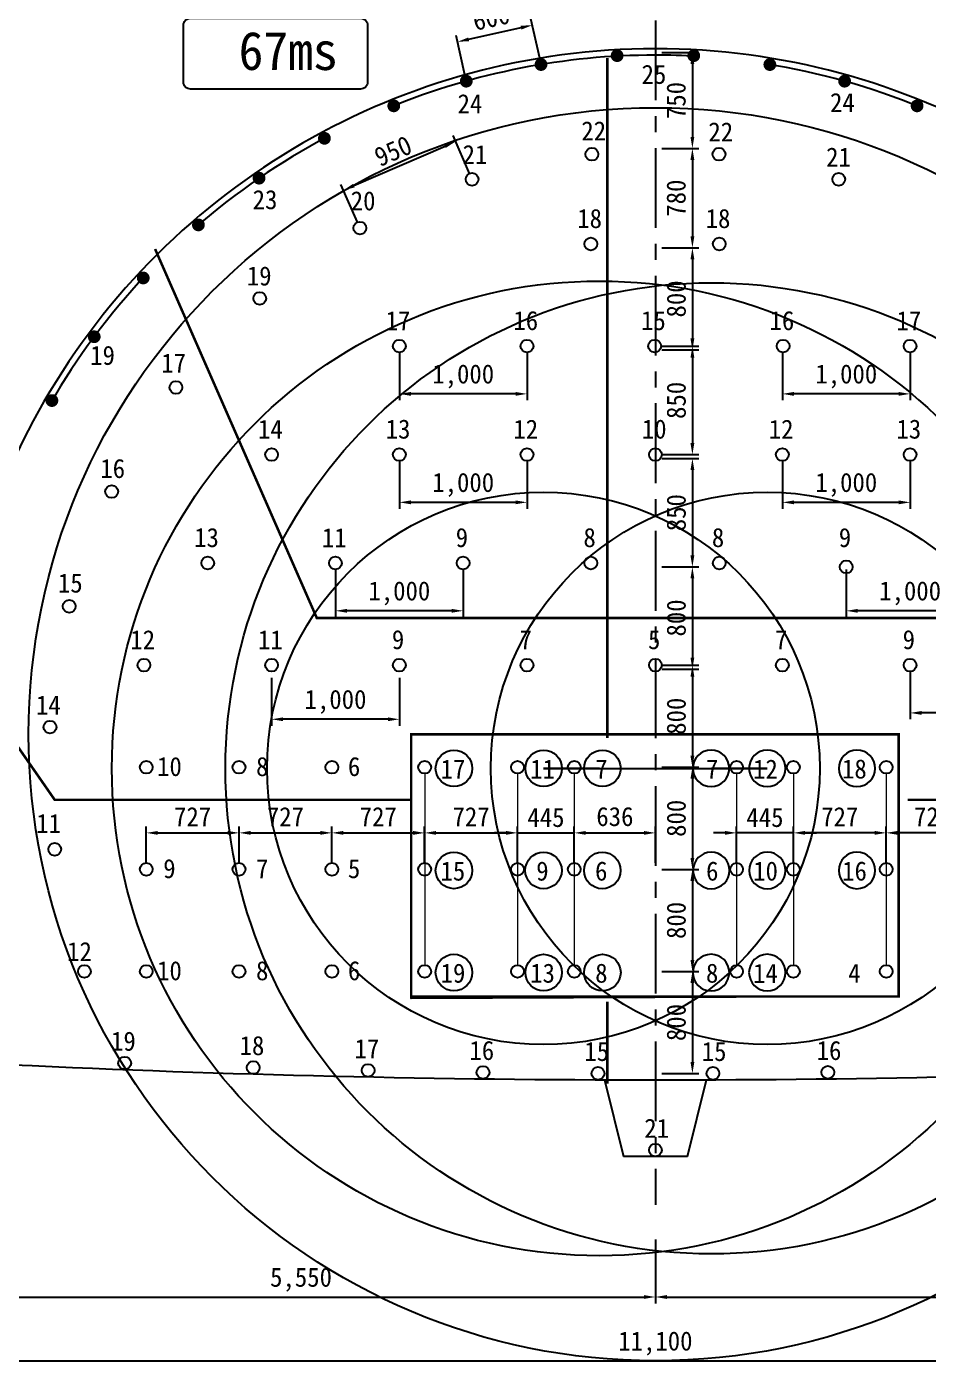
# Model space of a CAD drawing. Header units: millimetres. Extents: x -114429 to 52969, y -22900 to 28700.
# Drawn here: x -30873 to -23815, y -13003 to -2500 of the extents above; entities that cross this region are included whole.
import ezdxf
from ezdxf.enums import TextEntityAlignment as Align

# ---------------------------------------------------------------- set-up
doc = ezdxf.new("R2010")
doc.units = ezdxf.units.MM
doc.header["$LTSCALE"] = 500
doc.header["$PDMODE"] = 1
doc.linetypes.add('A-CENTR01', pattern=[2, 1.25, -0.25, 0.25, -0.25])
doc.linetypes.add('A-DASHD01', pattern=[0.75, 0.5, -0.25])
for name, color, linetype in [('CS-BLST', 4, 'Continuous'), ('CS-BLST-HIDL', 2, 'A-DASHD01'), ('CS-BLST-LIN1', 2, 'Continuous'), ('CS-BLST-LIN3', 2, 'Continuous'), ('CS-BLST-TEX1', 6, 'Continuous'), ('CS-BLST-TEX2', 3, 'Continuous'), ('CS-CNTL', 1, 'A-CENTR01'), ('CS-DIMS', 1, 'Continuous'), ('CS-EXCV', 3, 'E-DIGLN01'), ('CS-LEAL', 1, 'Continuous'), ('CS-MISC', 2, 'Continuous'), ('CS-TABL', 3, 'Continuous')]:
    doc.layers.add(name, color=color, linetype=linetype)
doc.styles.add('굴림체', font='')
doc.styles.get('굴림체').set_extended_font_data('GulimChe')
doc.linetypes.add('E-DIGLN01', pattern='A,0.9,-0.2,[19,kscals.shx,S=0.1,R=180,X=0,Y=0],0.9', length=2)
doc.dimstyles.new('DIM01-50', dxfattribs={"dimscale": 50, "dimtxt": 3, "dimasz": 1.8, "dimexe": 1, "dimexo": 1, "dimgap": 1, "dimtad": 1, "dimdec": 0, "dimzin": 9, "dimdsep": 46, "dimlunit": 6, "dimtxsty": '굴림체', "dimcen": 2.5, "dimclrt": 3, "dimadec": 4, "dimazin": 0, "dimtfac": 1, "dimtdec": 0, "dimtmove": 2, "dimatfit": 3, "dimfxl": 1, "dimtolj": 1, "dimtzin": 0, "dimarcsym": 0})

# ---------------------------------------------------------------- blocks, each defined once
blk = doc.blocks.new('*D543')
at = {"layer": 'CS-DIMS', "color": 0, "lineweight": -2, "transparency": 16777216}
for p, q in [((-25901, -7502), (-25611, -7502)), ((-25661, -7592), (-25661, -8212)), ((-25901, -8302), (-25611, -8302))]:
    blk.add_line(p, q, dxfattribs=at)
at = {"layer": 'CS-DIMS', "color": 0, "transparency": 16777216}
for points in [[(-25676, -7592), (-25646, -7592), (-25661, -7502)], [(-25676, -8212), (-25646, -8212), (-25661, -8302)]]:
    blk.add_solid(points, dxfattribs=at)
at = {"layer": 'Defpoints', "color": 0, "transparency": 16777216}
for p in [(-25951, -7502), (-25951, -8302), (-25661, -8302)]:
    blk.add_point(p, dxfattribs=at)
at = {"layer": 'CS-DIMS', "color": 3, "transparency": 16777216, "insert": (-25787, -7902), "char_height": 150, "attachment_point": 5, "rotation": 90, "style": '굴림체'}
blk.add_mtext('\\A1;800', dxfattribs=at)
blk = doc.blocks.new('*D544')
at = {"layer": 'CS-DIMS', "color": 0, "lineweight": -2, "transparency": 16777216}
for p, q in [((-25901, -9102), (-25611, -9102)), ((-25661, -9192), (-25661, -9812)), ((-25901, -9902), (-25611, -9902))]:
    blk.add_line(p, q, dxfattribs=at)
at = {"layer": 'CS-DIMS', "color": 0, "transparency": 16777216}
for points in [[(-25676, -9192), (-25646, -9192), (-25661, -9102)], [(-25676, -9812), (-25646, -9812), (-25661, -9902)]]:
    blk.add_solid(points, dxfattribs=at)
at = {"layer": 'Defpoints', "color": 0, "transparency": 16777216}
for p in [(-25951, -9102), (-25951, -9902), (-25661, -9902)]:
    blk.add_point(p, dxfattribs=at)
at = {"layer": 'CS-DIMS', "color": 3, "transparency": 16777216, "insert": (-25787, -9502), "char_height": 150, "attachment_point": 5, "rotation": 90, "style": '굴림체'}
blk.add_mtext('\\A1;800', dxfattribs=at)
blk = doc.blocks.new('*D545')
at = {"layer": 'CS-DIMS', "color": 0, "lineweight": -2, "transparency": 16777216}
for p, q in [((-25901, -8302), (-25611, -8302)), ((-25661, -8392), (-25661, -9012)), ((-25901, -9102), (-25611, -9102))]:
    blk.add_line(p, q, dxfattribs=at)
at = {"layer": 'CS-DIMS', "color": 0, "transparency": 16777216}
for points in [[(-25676, -8392), (-25646, -8392), (-25661, -8302)], [(-25676, -9012), (-25646, -9012), (-25661, -9102)]]:
    blk.add_solid(points, dxfattribs=at)
at = {"layer": 'Defpoints', "color": 0, "transparency": 16777216}
for p in [(-25951, -8302), (-25951, -9102), (-25661, -9102)]:
    blk.add_point(p, dxfattribs=at)
at = {"layer": 'CS-DIMS', "color": 3, "transparency": 16777216, "insert": (-25787, -8702), "char_height": 150, "attachment_point": 5, "rotation": 90, "style": '굴림체'}
blk.add_mtext('\\A1;800', dxfattribs=at)
blk = doc.blocks.new('*D546')
at = {"layer": 'CS-DIMS', "color": 0, "lineweight": -2, "transparency": 16777216}
for p, q in [((-29211, -9052), (-29211, -8766)), ((-29121, -8816), (-28575, -8816)), ((-28485, -9052), (-28485, -8766))]:
    blk.add_line(p, q, dxfattribs=at)
at = {"layer": 'CS-DIMS', "color": 0, "transparency": 16777216}
for points in [[(-29121, -8801), (-29121, -8831), (-29211, -8816)], [(-28575, -8801), (-28575, -8831), (-28485, -8816)]]:
    blk.add_solid(points, dxfattribs=at)
at = {"layer": 'Defpoints', "color": 0, "transparency": 16777216}
for p in [(-28485, -8816), (-29211, -9102), (-28485, -9102)]:
    blk.add_point(p, dxfattribs=at)
at = {"layer": 'CS-DIMS', "color": 3, "transparency": 16777216, "insert": (-28848, -8689), "char_height": 150, "attachment_point": 5, "style": '굴림체'}
blk.add_mtext('\\A1;727', dxfattribs=at)
blk = doc.blocks.new('*D547')
at = {"layer": 'CS-DIMS', "color": 0, "lineweight": -2, "transparency": 16777216}
for p, q in [((-27413, -2597), (-27003, -2506)), ((-26857, -2746), (-26926, -2438)), ((-27443, -2877), (-27512, -2568))]:
    blk.add_line(p, q, dxfattribs=at)
at = {"layer": 'CS-DIMS', "color": 0, "transparency": 16777216}
for points in [[(-27006, -2491), (-27000, -2521), (-26915, -2487)], [(-27416, -2583), (-27410, -2612), (-27501, -2617)]]:
    blk.add_solid(points, dxfattribs=at)
at = {"layer": 'Defpoints', "color": 0, "transparency": 16777216}
for p in [(-26915, -2487), (-26847, -2795), (-27432, -2926)]:
    blk.add_point(p, dxfattribs=at)
at = {"layer": 'CS-DIMS', "color": 3, "transparency": 16777216, "insert": (-27236, -2428), "char_height": 150, "attachment_point": 5, "rotation": 12.5481, "style": '굴림체'}
blk.add_mtext('\\A1;600', dxfattribs=at)
blk = doc.blocks.new('*D548')
at = {"layer": 'CS-DIMS', "color": 0, "lineweight": -2, "transparency": 16777216}
for p, q in [((-27406, -3649), (-27535, -3352)), ((-28312, -3744), (-27598, -3434)), ((-28285, -4031), (-28414, -3734))]:
    blk.add_line(p, q, dxfattribs=at)
at = {"layer": 'CS-DIMS', "color": 0, "transparency": 16777216}
for points in [[(-27604, -3420), (-27592, -3448), (-27515, -3398)], [(-28318, -3730), (-28306, -3758), (-28394, -3780)]]:
    blk.add_solid(points, dxfattribs=at)
at = {"layer": 'Defpoints', "color": 0, "transparency": 16777216}
for p in [(-27515, -3398), (-27386, -3695), (-28265, -4077)]:
    blk.add_point(p, dxfattribs=at)
at = {"layer": 'CS-DIMS', "color": 3, "transparency": 16777216, "insert": (-28005, -3473), "char_height": 150, "attachment_point": 5, "rotation": 23.4854, "style": '굴림체'}
blk.add_mtext('\\A1;950', dxfattribs=at)
blk = doc.blocks.new('text-cir')
at = {"layer": 'CS-LEAL', "color": 1}
blk.add_circle((0, 0), 110, dxfattribs=at)
blk = doc.blocks.new('*D549')
at = {"layer": 'CS-DIMS', "color": 0, "lineweight": -2, "transparency": 16777216}
for p, q in [((-25901, -9902), (-25611, -9902)), ((-25661, -9992), (-25661, -10612)), ((-25901, -10702), (-25611, -10702))]:
    blk.add_line(p, q, dxfattribs=at)
at = {"layer": 'CS-DIMS', "color": 0, "transparency": 16777216}
for points in [[(-25676, -9992), (-25646, -9992), (-25661, -9902)], [(-25676, -10612), (-25646, -10612), (-25661, -10702)]]:
    blk.add_solid(points, dxfattribs=at)
at = {"layer": 'Defpoints', "color": 0, "transparency": 16777216}
for p in [(-25951, -9902), (-25951, -10702), (-25661, -10702)]:
    blk.add_point(p, dxfattribs=at)
at = {"layer": 'CS-DIMS', "color": 3, "transparency": 16777216, "insert": (-25787, -10302), "char_height": 150, "attachment_point": 5, "rotation": 90, "style": '굴림체'}
blk.add_mtext('\\A1;800', dxfattribs=at)
blk = doc.blocks.new('*D550')
at = {"layer": 'CS-DIMS', "color": 0, "lineweight": -2, "transparency": 16777216}
for p, q in [((-24456, -6752), (-24456, -7126)), ((-23456, -6752), (-23456, -7126)), ((-23546, -7076), (-24366, -7076))]:
    blk.add_line(p, q, dxfattribs=at)
at = {"layer": 'CS-DIMS', "color": 0, "transparency": 16777216}
for points in [[(-24366, -7061), (-24366, -7091), (-24456, -7076)], [(-23546, -7061), (-23546, -7091), (-23456, -7076)]]:
    blk.add_solid(points, dxfattribs=at)
at = {"layer": 'Defpoints', "color": 0, "transparency": 16777216}
for p in [(-24456, -6702), (-23456, -6702), (-24456, -7076)]:
    blk.add_point(p, dxfattribs=at)
at = {"layer": 'CS-DIMS', "color": 3, "transparency": 16777216, "insert": (-23956, -6939), "char_height": 150, "attachment_point": 5, "style": '굴림체'}
blk.add_mtext('\\A1;1,000', dxfattribs=at)
blk = doc.blocks.new('*D551')
at = {"layer": 'CS-DIMS', "color": 0, "lineweight": -2, "transparency": 16777216}
for p, q in [((-25901, -6732), (-25611, -6732)), ((-25661, -6822), (-25661, -7442)), ((-25901, -7532), (-25611, -7532))]:
    blk.add_line(p, q, dxfattribs=at)
at = {"layer": 'CS-DIMS', "color": 0, "transparency": 16777216}
for points in [[(-25676, -6822), (-25646, -6822), (-25661, -6732)], [(-25676, -7442), (-25646, -7442), (-25661, -7532)]]:
    blk.add_solid(points, dxfattribs=at)
at = {"layer": 'Defpoints', "color": 0, "transparency": 16777216}
for p in [(-25951, -6732), (-25951, -7532), (-25661, -7532)]:
    blk.add_point(p, dxfattribs=at)
at = {"layer": 'CS-DIMS', "color": 3, "transparency": 16777216, "insert": (-25787, -7132), "char_height": 150, "attachment_point": 5, "rotation": 90, "style": '굴림체'}
blk.add_mtext('\\A1;800', dxfattribs=at)
blk = doc.blocks.new('*D552')
at = {"layer": 'CS-DIMS', "color": 0, "lineweight": -2, "transparency": 16777216}
for p, q in [((-25901, -5882), (-25611, -5882)), ((-25661, -5972), (-25661, -6642)), ((-25901, -6732), (-25611, -6732))]:
    blk.add_line(p, q, dxfattribs=at)
at = {"layer": 'CS-DIMS', "color": 0, "transparency": 16777216}
for points in [[(-25676, -5972), (-25646, -5972), (-25661, -5882)], [(-25676, -6642), (-25646, -6642), (-25661, -6732)]]:
    blk.add_solid(points, dxfattribs=at)
at = {"layer": 'Defpoints', "color": 0, "transparency": 16777216}
for p in [(-25951, -5882), (-25951, -6732), (-25661, -6732)]:
    blk.add_point(p, dxfattribs=at)
at = {"layer": 'CS-DIMS', "color": 3, "transparency": 16777216, "insert": (-25787, -6307), "char_height": 150, "attachment_point": 5, "rotation": 90, "style": '굴림체'}
blk.add_mtext('\\A1;850', dxfattribs=at)
blk = doc.blocks.new('*D553')
at = {"layer": 'CS-DIMS', "color": 0, "lineweight": -2, "transparency": 16777216}
for p, q in [((-25901, -4232), (-25611, -4232)), ((-25661, -4322), (-25661, -4942)), ((-25901, -5032), (-25611, -5032))]:
    blk.add_line(p, q, dxfattribs=at)
at = {"layer": 'CS-DIMS', "color": 0, "transparency": 16777216}
for points in [[(-25676, -4322), (-25646, -4322), (-25661, -4232)], [(-25676, -4942), (-25646, -4942), (-25661, -5032)]]:
    blk.add_solid(points, dxfattribs=at)
at = {"layer": 'Defpoints', "color": 0, "transparency": 16777216}
for p in [(-25951, -4232), (-25951, -5032), (-25661, -5032)]:
    blk.add_point(p, dxfattribs=at)
at = {"layer": 'CS-DIMS', "color": 3, "transparency": 16777216, "insert": (-25787, -4632), "char_height": 150, "attachment_point": 5, "rotation": 90, "style": '굴림체'}
blk.add_mtext('\\A1;800', dxfattribs=at)
blk = doc.blocks.new('*D554')
at = {"layer": 'CS-DIMS', "color": 0, "lineweight": -2, "transparency": 16777216}
for p, q in [((-25901, -5002), (-25611, -5002)), ((-25661, -5092), (-25661, -5762)), ((-25901, -5852), (-25611, -5852))]:
    blk.add_line(p, q, dxfattribs=at)
at = {"layer": 'CS-DIMS', "color": 0, "transparency": 16777216}
for points in [[(-25676, -5092), (-25646, -5092), (-25661, -5002)], [(-25676, -5762), (-25646, -5762), (-25661, -5852)]]:
    blk.add_solid(points, dxfattribs=at)
at = {"layer": 'Defpoints', "color": 0, "transparency": 16777216}
for p in [(-25951, -5002), (-25951, -5852), (-25661, -5852)]:
    blk.add_point(p, dxfattribs=at)
at = {"layer": 'CS-DIMS', "color": 3, "transparency": 16777216, "insert": (-25787, -5427), "char_height": 150, "attachment_point": 5, "rotation": 90, "style": '굴림체'}
blk.add_mtext('\\A1;850', dxfattribs=at)
blk = doc.blocks.new('*D555')
at = {"layer": 'CS-DIMS', "color": 0, "lineweight": -2, "transparency": 16777216}
for p, q in [((-25901, -3452), (-25611, -3452)), ((-25661, -3542), (-25661, -4142)), ((-25901, -4232), (-25611, -4232))]:
    blk.add_line(p, q, dxfattribs=at)
at = {"layer": 'CS-DIMS', "color": 0, "transparency": 16777216}
for points in [[(-25676, -3542), (-25646, -3542), (-25661, -3452)], [(-25676, -4142), (-25646, -4142), (-25661, -4232)]]:
    blk.add_solid(points, dxfattribs=at)
at = {"layer": 'Defpoints', "color": 0, "transparency": 16777216}
for p in [(-25951, -3452), (-25951, -4232), (-25661, -4232)]:
    blk.add_point(p, dxfattribs=at)
at = {"layer": 'CS-DIMS', "color": 3, "transparency": 16777216, "insert": (-25788, -3842), "char_height": 150, "attachment_point": 5, "rotation": 90, "style": '굴림체'}
blk.add_mtext('\\A1;780', dxfattribs=at)
blk = doc.blocks.new('*D556')
at = {"layer": 'CS-DIMS', "color": 0, "lineweight": -2, "transparency": 16777216}
for p, q in [((-25901, -2702), (-25611, -2702)), ((-25661, -2792), (-25661, -3362)), ((-25901, -3452), (-25611, -3452))]:
    blk.add_line(p, q, dxfattribs=at)
at = {"layer": 'CS-DIMS', "color": 0, "transparency": 16777216}
for points in [[(-25676, -2792), (-25646, -2792), (-25661, -2702)], [(-25676, -3362), (-25646, -3362), (-25661, -3452)]]:
    blk.add_solid(points, dxfattribs=at)
at = {"layer": 'Defpoints', "color": 0, "transparency": 16777216}
for p in [(-25951, -2702), (-25951, -3452), (-25661, -3452)]:
    blk.add_point(p, dxfattribs=at)
at = {"layer": 'CS-DIMS', "color": 3, "transparency": 16777216, "insert": (-25788, -3077), "char_height": 150, "attachment_point": 5, "rotation": 90, "style": '굴림체'}
blk.add_mtext('\\A1;750', dxfattribs=at)
blk = doc.blocks.new('*D558')
at = {"layer": 'CS-DIMS', "color": 0, "lineweight": -2, "transparency": 16777216}
for p, q in [((-28485, -9052), (-28485, -8766)), ((-28395, -8816), (-27848, -8816)), ((-27758, -9052), (-27758, -8766))]:
    blk.add_line(p, q, dxfattribs=at)
at = {"layer": 'CS-DIMS', "color": 0, "transparency": 16777216}
for points in [[(-28395, -8801), (-28395, -8831), (-28485, -8816)], [(-27848, -8801), (-27848, -8831), (-27758, -8816)]]:
    blk.add_solid(points, dxfattribs=at)
at = {"layer": 'Defpoints', "color": 0, "transparency": 16777216}
for p in [(-27758, -8816), (-28485, -9102), (-27758, -9102)]:
    blk.add_point(p, dxfattribs=at)
at = {"layer": 'CS-DIMS', "color": 3, "transparency": 16777216, "insert": (-28121, -8689), "char_height": 150, "attachment_point": 5, "style": '굴림체'}
blk.add_mtext('\\A1;727', dxfattribs=at)
blk = doc.blocks.new('*D559')
at = {"layer": 'CS-DIMS', "color": 0, "lineweight": -2, "transparency": 16777216}
for p, q in [((-27758, -9052), (-27758, -8766)), ((-27668, -8816), (-27121, -8816)), ((-27031, -9052), (-27031, -8766))]:
    blk.add_line(p, q, dxfattribs=at)
at = {"layer": 'CS-DIMS', "color": 0, "transparency": 16777216}
for points in [[(-27668, -8801), (-27668, -8831), (-27758, -8816)], [(-27121, -8801), (-27121, -8831), (-27031, -8816)]]:
    blk.add_solid(points, dxfattribs=at)
at = {"layer": 'Defpoints', "color": 0, "transparency": 16777216}
for p in [(-27031, -8816), (-27758, -9102), (-27031, -9102)]:
    blk.add_point(p, dxfattribs=at)
at = {"layer": 'CS-DIMS', "color": 3, "transparency": 16777216, "insert": (-27394, -8689), "char_height": 150, "attachment_point": 5, "style": '굴림체'}
blk.add_mtext('\\A1;727', dxfattribs=at)
blk = doc.blocks.new('*D560')
at = {"layer": 'CS-DIMS', "color": 0, "lineweight": -2, "transparency": 16777216}
for p, q in [((-27121, -8816), (-27211, -8816)), ((-27031, -9052), (-27031, -8766)), ((-27031, -8816), (-26586, -8816)), ((-26586, -9052), (-26586, -8766)), ((-26496, -8816), (-26406, -8816))]:
    blk.add_line(p, q, dxfattribs=at)
at = {"layer": 'CS-DIMS', "color": 0, "transparency": 16777216}
for points in [[(-27121, -8801), (-27121, -8831), (-27031, -8816)], [(-26496, -8801), (-26496, -8831), (-26586, -8816)]]:
    blk.add_solid(points, dxfattribs=at)
at = {"layer": 'Defpoints', "color": 0, "transparency": 16777216}
for p in [(-26586, -8816), (-27031, -9102), (-26586, -9102)]:
    blk.add_point(p, dxfattribs=at)
at = {"layer": 'CS-DIMS', "color": 3, "transparency": 16777216, "insert": (-26808, -8696), "char_height": 150, "attachment_point": 5, "style": '굴림체'}
blk.add_mtext('\\A1;445', dxfattribs=at)
blk = doc.blocks.new('*D561')
at = {"layer": 'CS-DIMS', "color": 0, "lineweight": -2, "transparency": 16777216}
for p, q in [((-26586, -9052), (-26586, -8766)), ((-26496, -8816), (-26041, -8816)), ((-25951, -9052), (-25951, -8766))]:
    blk.add_line(p, q, dxfattribs=at)
at = {"layer": 'CS-DIMS', "color": 0, "transparency": 16777216}
for points in [[(-26496, -8801), (-26496, -8831), (-26586, -8816)], [(-26041, -8801), (-26041, -8831), (-25951, -8816)]]:
    blk.add_solid(points, dxfattribs=at)
at = {"layer": 'Defpoints', "color": 0, "transparency": 16777216}
for p in [(-25951, -8816), (-26586, -9102), (-25951, -9102)]:
    blk.add_point(p, dxfattribs=at)
at = {"layer": 'CS-DIMS', "color": 3, "transparency": 16777216, "insert": (-26268, -8689), "char_height": 150, "attachment_point": 5, "style": '굴림체'}
blk.add_mtext('\\A1;636', dxfattribs=at)
blk = doc.blocks.new('*D562')
at = {"layer": 'CS-DIMS', "color": 0, "lineweight": -2, "transparency": 16777216}
for p, q in [((-29938, -9052), (-29938, -8766)), ((-29848, -8816), (-29301, -8816)), ((-29211, -9052), (-29211, -8766))]:
    blk.add_line(p, q, dxfattribs=at)
at = {"layer": 'CS-DIMS', "color": 0, "transparency": 16777216}
for points in [[(-29848, -8801), (-29848, -8831), (-29938, -8816)], [(-29301, -8801), (-29301, -8831), (-29211, -8816)]]:
    blk.add_solid(points, dxfattribs=at)
at = {"layer": 'Defpoints', "color": 0, "transparency": 16777216}
for p in [(-29211, -8816), (-29938, -9102), (-29211, -9102)]:
    blk.add_point(p, dxfattribs=at)
at = {"layer": 'CS-DIMS', "color": 3, "transparency": 16777216, "insert": (-29575, -8689), "char_height": 150, "attachment_point": 5, "style": '굴림체'}
blk.add_mtext('\\A1;727', dxfattribs=at)
blk = doc.blocks.new('*D563')
at = {"layer": 'CS-DIMS', "color": 0, "lineweight": -2, "transparency": 16777216}
for p, q in [((-28956, -7602), (-28956, -7976)), ((-27956, -7602), (-27956, -7976)), ((-28046, -7926), (-28866, -7926))]:
    blk.add_line(p, q, dxfattribs=at)
at = {"layer": 'CS-DIMS', "color": 0, "transparency": 16777216}
for points in [[(-28866, -7911), (-28866, -7941), (-28956, -7926)], [(-28046, -7911), (-28046, -7941), (-27956, -7926)]]:
    blk.add_solid(points, dxfattribs=at)
at = {"layer": 'Defpoints', "color": 0, "transparency": 16777216}
for p in [(-28956, -7552), (-27956, -7552), (-28956, -7926)]:
    blk.add_point(p, dxfattribs=at)
at = {"layer": 'CS-DIMS', "color": 3, "transparency": 16777216, "insert": (-28456, -7789), "char_height": 150, "attachment_point": 5, "style": '굴림체'}
blk.add_mtext('\\A1;1,000', dxfattribs=at)
blk = doc.blocks.new('*D564')
at = {"layer": 'CS-DIMS', "color": 0, "lineweight": -2, "transparency": 16777216}
for p, q in [((-28456, -6752), (-28456, -7126)), ((-27456, -6752), (-27456, -7126)), ((-27546, -7076), (-28366, -7076))]:
    blk.add_line(p, q, dxfattribs=at)
at = {"layer": 'CS-DIMS', "color": 0, "transparency": 16777216}
for points in [[(-28366, -7061), (-28366, -7091), (-28456, -7076)], [(-27546, -7061), (-27546, -7091), (-27456, -7076)]]:
    blk.add_solid(points, dxfattribs=at)
at = {"layer": 'Defpoints', "color": 0, "transparency": 16777216}
for p in [(-28456, -6702), (-27456, -6702), (-28456, -7076)]:
    blk.add_point(p, dxfattribs=at)
at = {"layer": 'CS-DIMS', "color": 3, "transparency": 16777216, "insert": (-27956, -6939), "char_height": 150, "attachment_point": 5, "style": '굴림체'}
blk.add_mtext('\\A1;1,000', dxfattribs=at)
blk = doc.blocks.new('*D565')
at = {"layer": 'CS-DIMS', "color": 0, "lineweight": -2, "transparency": 16777216}
for p, q in [((-27956, -5902), (-27956, -6276)), ((-26956, -5902), (-26956, -6276)), ((-27046, -6226), (-27866, -6226))]:
    blk.add_line(p, q, dxfattribs=at)
at = {"layer": 'CS-DIMS', "color": 0, "transparency": 16777216}
for points in [[(-27866, -6211), (-27866, -6241), (-27956, -6226)], [(-27046, -6211), (-27046, -6241), (-26956, -6226)]]:
    blk.add_solid(points, dxfattribs=at)
at = {"layer": 'Defpoints', "color": 0, "transparency": 16777216}
for p in [(-27956, -5852), (-26956, -5852), (-27956, -6226)]:
    blk.add_point(p, dxfattribs=at)
at = {"layer": 'CS-DIMS', "color": 3, "transparency": 16777216, "insert": (-27456, -6089), "char_height": 150, "attachment_point": 5, "style": '굴림체'}
blk.add_mtext('\\A1;1,000', dxfattribs=at)
blk = doc.blocks.new('*D566')
at = {"layer": 'CS-DIMS', "color": 0, "lineweight": -2, "transparency": 16777216}
for p, q in [((-27956, -5051), (-27956, -5426)), ((-26956, -5051), (-26956, -5426)), ((-27046, -5376), (-27866, -5376))]:
    blk.add_line(p, q, dxfattribs=at)
at = {"layer": 'CS-DIMS', "color": 0, "transparency": 16777216}
for points in [[(-27866, -5361), (-27866, -5391), (-27956, -5376)], [(-27046, -5361), (-27046, -5391), (-26956, -5376)]]:
    blk.add_solid(points, dxfattribs=at)
at = {"layer": 'Defpoints', "color": 0, "transparency": 16777216}
for p in [(-27956, -5001), (-26956, -5001), (-27956, -5376)]:
    blk.add_point(p, dxfattribs=at)
at = {"layer": 'CS-DIMS', "color": 3, "transparency": 16777216, "insert": (-27456, -5239), "char_height": 150, "attachment_point": 5, "style": '굴림체'}
blk.add_mtext('\\A1;1,000', dxfattribs=at)
blk = doc.blocks.new('*D567')
at = {"layer": 'CS-DIMS', "color": 0, "lineweight": -2, "transparency": 16777216}
for p, q in [((-24956, -5051), (-24956, -5426)), ((-23956, -5051), (-23956, -5426)), ((-24046, -5376), (-24866, -5376))]:
    blk.add_line(p, q, dxfattribs=at)
at = {"layer": 'CS-DIMS', "color": 0, "transparency": 16777216}
for points in [[(-24866, -5361), (-24866, -5391), (-24956, -5376)], [(-24046, -5361), (-24046, -5391), (-23956, -5376)]]:
    blk.add_solid(points, dxfattribs=at)
at = {"layer": 'Defpoints', "color": 0, "transparency": 16777216}
for p in [(-24956, -5001), (-23956, -5001), (-24956, -5376)]:
    blk.add_point(p, dxfattribs=at)
at = {"layer": 'CS-DIMS', "color": 3, "transparency": 16777216, "insert": (-24456, -5239), "char_height": 150, "attachment_point": 5, "style": '굴림체'}
blk.add_mtext('\\A1;1,000', dxfattribs=at)
blk = doc.blocks.new('*D568')
at = {"layer": 'CS-DIMS', "color": 0, "lineweight": -2, "transparency": 16777216}
for p, q in [((-24956, -5902), (-24956, -6276)), ((-23956, -5902), (-23956, -6276)), ((-24046, -6226), (-24866, -6226))]:
    blk.add_line(p, q, dxfattribs=at)
at = {"layer": 'CS-DIMS', "color": 0, "transparency": 16777216}
for points in [[(-24866, -6211), (-24866, -6241), (-24956, -6226)], [(-24046, -6211), (-24046, -6241), (-23956, -6226)]]:
    blk.add_solid(points, dxfattribs=at)
at = {"layer": 'Defpoints', "color": 0, "transparency": 16777216}
for p in [(-24956, -5852), (-23956, -5852), (-24956, -6226)]:
    blk.add_point(p, dxfattribs=at)
at = {"layer": 'CS-DIMS', "color": 3, "transparency": 16777216, "insert": (-24456, -6089), "char_height": 150, "attachment_point": 5, "style": '굴림체'}
blk.add_mtext('\\A1;1,000', dxfattribs=at)
blk = doc.blocks.new('*D569')
at = {"layer": 'CS-DIMS', "color": 0, "lineweight": -2, "transparency": 16777216}
for p, q in [((-23956, -7552), (-23956, -7926)), ((-22956, -7552), (-22956, -7926)), ((-23046, -7876), (-23866, -7876))]:
    blk.add_line(p, q, dxfattribs=at)
at = {"layer": 'CS-DIMS', "color": 0, "transparency": 16777216}
for points in [[(-23866, -7861), (-23866, -7891), (-23956, -7876)], [(-23046, -7861), (-23046, -7891), (-22956, -7876)]]:
    blk.add_solid(points, dxfattribs=at)
at = {"layer": 'Defpoints', "color": 0, "transparency": 16777216}
for p in [(-23956, -7502), (-22956, -7502), (-23956, -7876)]:
    blk.add_point(p, dxfattribs=at)
at = {"layer": 'CS-DIMS', "color": 3, "transparency": 16777216, "insert": (-23456, -7739), "char_height": 150, "attachment_point": 5, "style": '굴림체'}
blk.add_mtext('\\A1;1,000', dxfattribs=at)
blk = doc.blocks.new('*D571')
at = {"layer": 'CS-DIMS', "color": 0, "lineweight": -2, "transparency": 16777216}
for p, q in [((-24143, -9052), (-24143, -8766)), ((-23506, -8816), (-24053, -8816)), ((-23416, -9052), (-23416, -8766))]:
    blk.add_line(p, q, dxfattribs=at)
at = {"layer": 'CS-DIMS', "color": 0, "transparency": 16777216}
for points in [[(-24053, -8801), (-24053, -8831), (-24143, -8816)], [(-23506, -8801), (-23506, -8831), (-23416, -8816)]]:
    blk.add_solid(points, dxfattribs=at)
at = {"layer": 'Defpoints', "color": 0, "transparency": 16777216}
for p in [(-24143, -8816), (-24143, -9102), (-23416, -9102)]:
    blk.add_point(p, dxfattribs=at)
at = {"layer": 'CS-DIMS', "color": 3, "transparency": 16777216, "insert": (-23780, -8689), "char_height": 150, "attachment_point": 5, "style": '굴림체'}
blk.add_mtext('\\A1;727', dxfattribs=at)
blk = doc.blocks.new('*D572')
at = {"layer": 'CS-DIMS', "color": 0, "lineweight": -2, "transparency": 16777216}
for p, q in [((-24870, -9052), (-24870, -8766)), ((-24233, -8816), (-24780, -8816)), ((-24143, -9052), (-24143, -8766))]:
    blk.add_line(p, q, dxfattribs=at)
at = {"layer": 'CS-DIMS', "color": 0, "transparency": 16777216}
for points in [[(-24780, -8801), (-24780, -8831), (-24870, -8816)], [(-24233, -8801), (-24233, -8831), (-24143, -8816)]]:
    blk.add_solid(points, dxfattribs=at)
at = {"layer": 'Defpoints', "color": 0, "transparency": 16777216}
for p in [(-24870, -8816), (-24870, -9102), (-24143, -9102)]:
    blk.add_point(p, dxfattribs=at)
at = {"layer": 'CS-DIMS', "color": 3, "transparency": 16777216, "insert": (-24507, -8689), "char_height": 150, "attachment_point": 5, "style": '굴림체'}
blk.add_mtext('\\A1;727', dxfattribs=at)
blk = doc.blocks.new('*D573')
at = {"layer": 'CS-DIMS', "color": 0, "lineweight": -2, "transparency": 16777216}
for p, q in [((-25405, -8816), (-25495, -8816)), ((-25315, -9052), (-25315, -8766)), ((-24870, -8816), (-25315, -8816)), ((-24870, -9052), (-24870, -8766)), ((-24780, -8816), (-24690, -8816))]:
    blk.add_line(p, q, dxfattribs=at)
at = {"layer": 'CS-DIMS', "color": 0, "transparency": 16777216}
for points in [[(-25405, -8801), (-25405, -8831), (-25315, -8816)], [(-24780, -8801), (-24780, -8831), (-24870, -8816)]]:
    blk.add_solid(points, dxfattribs=at)
at = {"layer": 'Defpoints', "color": 0, "transparency": 16777216}
for p in [(-25315, -8816), (-25315, -9102), (-24870, -9102)]:
    blk.add_point(p, dxfattribs=at)
at = {"layer": 'CS-DIMS', "color": 3, "transparency": 16777216, "insert": (-25093, -8696), "char_height": 150, "attachment_point": 5, "style": '굴림체'}
blk.add_mtext('\\A1;445', dxfattribs=at)
blk = doc.blocks.new('*D575')
at = {"layer": 'CS-DIMS', "color": 0, "lineweight": -2, "transparency": 16777216}
for p, q in [((-31501, -12003), (-31501, -12503)), ((-25951, -12003), (-25951, -12503)), ((-31411, -12453), (-26041, -12453))]:
    blk.add_line(p, q, dxfattribs=at)
at = {"layer": 'CS-DIMS', "color": 0, "transparency": 16777216}
for points in [[(-31411, -12438), (-31411, -12468), (-31501, -12453)], [(-26041, -12438), (-26041, -12468), (-25951, -12453)]]:
    blk.add_solid(points, dxfattribs=at)
at = {"layer": 'Defpoints', "color": 0, "transparency": 16777216}
for p in [(-31501, -11953), (-25951, -11953), (-25951, -12453)]:
    blk.add_point(p, dxfattribs=at)
at = {"layer": 'CS-DIMS', "color": 3, "transparency": 16777216, "insert": (-28726, -12317), "char_height": 150, "attachment_point": 5, "style": '굴림체'}
blk.add_mtext('\\A1;5,550', dxfattribs=at)
blk = doc.blocks.new('*D576')
at = {"layer": 'CS-DIMS', "color": 0, "lineweight": -2, "transparency": 16777216}
for p, q in [((-25951, -12003), (-25951, -12503)), ((-20400, -12003), (-20400, -12503)), ((-25861, -12453), (-20490, -12453))]:
    blk.add_line(p, q, dxfattribs=at)
at = {"layer": 'CS-DIMS', "color": 0, "transparency": 16777216}
for points in [[(-25861, -12438), (-25861, -12468), (-25951, -12453)], [(-20490, -12438), (-20490, -12468), (-20400, -12453)]]:
    blk.add_solid(points, dxfattribs=at)
at = {"layer": 'Defpoints', "color": 0, "transparency": 16777216}
for p in [(-25951, -11953), (-20400, -11953), (-20400, -12453)]:
    blk.add_point(p, dxfattribs=at)
at = {"layer": 'CS-DIMS', "color": 3, "transparency": 16777216, "insert": (-23175, -12317), "char_height": 150, "attachment_point": 5, "style": '굴림체'}
blk.add_mtext('\\A1;5,550', dxfattribs=at)
blk = doc.blocks.new('*D577')
at = {"layer": 'CS-DIMS', "color": 0, "lineweight": -2, "transparency": 16777216}
for p, q in [((-31501, -12503), (-31501, -13003)), ((-20400, -12503), (-20400, -13003)), ((-31411, -12953), (-20490, -12953))]:
    blk.add_line(p, q, dxfattribs=at)
at = {"layer": 'CS-DIMS', "color": 0, "transparency": 16777216}
for points in [[(-31411, -12938), (-31411, -12968), (-31501, -12953)], [(-20490, -12938), (-20490, -12968), (-20400, -12953)]]:
    blk.add_solid(points, dxfattribs=at)
at = {"layer": 'Defpoints', "color": 0, "transparency": 16777216}
for p in [(-31501, -12453), (-20400, -12453), (-20400, -12953)]:
    blk.add_point(p, dxfattribs=at)
at = {"layer": 'CS-DIMS', "color": 3, "transparency": 16777216, "insert": (-25951, -12817), "char_height": 150, "attachment_point": 5, "style": '굴림체'}
blk.add_mtext('\\A1;11,100', dxfattribs=at)

msp = doc.modelspace()

# ---------------------------------------------------------------- linework, layer by layer
for p, q in [((-26826.1, -8310.6), (-25950.5, -8310.6)), ((-26388.3, -8310.6), (-26826.1, -8310.6)), ((-25950.5, -8310.6), (-25074.9, -8310.6)), ((-25074.9, -8310.6), (-25512.7, -8310.6))]:
    msp.add_line(p, q)
for centre, radius in [((-25949.5, -8043.4), 4909.6), ((-26388.3, -8310.6), 3818.8), ((-25512.7, -8310.6), 3804.9), ((-26828.1, -8310.6), 2164.1), ((-25074.9, -8310.6), 2164.1)]:
    msp.add_circle(centre, radius)
at = {"layer": 'CS-BLST', "lineweight": 0, "const_width": 50}
for points in [[(-26235.5, -2705.6, 1), (-26265.5, -2745.6, 1)], [(-25635.5, -2705.6, 1), (-25665.5, -2745.6, 1)], [(-26831.6, -2775.3, 1), (-26861.6, -2815.3, 1)], [(-25033.7, -2781.2, 1), (-25075.1, -2809.4, 1)], [(-27419.2, -2904.1, 1), (-27444.7, -2947.1, 1)], [(-24446.9, -2913.8, 1), (-24491.1, -2937.3, 1)], [(-27989.3, -3096.3, 1), (-28009.9, -3141.8, 1)], [(-23878.2, -3109.8, 1), (-23924.6, -3128.3, 1)], [(-28534.9, -3349.6, 1), (-28550.5, -3397.2, 1)], [(-29049.6, -3661.1, 1), (-29059.9, -3710, 1)], [(-29527.2, -4026.9, 1), (-29532, -4076.7, 1)], [(-29962, -4442.7, 1), (-29961.3, -4492.7, 1)], [(-30348.7, -4903.6, 1), (-30342.6, -4953.2, 1)], [(-30682.7, -5403.9, 1), (-30671.2, -5452.6, 1)]]:
    msp.add_lwpolyline(points, format="xyb", close=True, dxfattribs=at)
at = {"layer": 'CS-BLST'}
for centre in [(-26448.4, -3497.8), (-25452.6, -3497.8), (-27386.3, -3694.7), (-24514.7, -3694.7), (-28265.3, -4076.6), (-26456.5, -4201.5), (-25450.5, -4201.5), (-29049.2, -4627.9), (-27956.5, -5001.5), (-26956.5, -5001.5), (-25956.5, -5001.5), (-24950.5, -5001.5), (-23956.5, -5001.5), (-29705.9, -5325.8), (-28956.5, -5851.5), (-27956.5, -5851.5), (-26956.5, -5851.5), (-25950.5, -5851.5), (-24956.5, -5851.5), (-23956.5, -5851.5), (-30208.9, -6141.7), (-29456.5, -6701.5), (-28456.5, -6701.5), (-27456.5, -6701.5), (-26456.5, -6701.5), (-25450.5, -6701.5), (-24456.5, -6731.5), (-30541.5, -7040.5), (-29956.5, -7501.5), (-28956.5, -7501.5), (-27956.5, -7501.5), (-26956.5, -7501.5), (-25950.5, -7501.5), (-24956.5, -7501.5), (-23956.5, -7501.5), (-30692, -7987.1), (-29938.2, -8301.5), (-29211.4, -8301.5), (-28484.5, -8301.5), (-27757.7, -8301.5), (-27030.8, -8301.5), (-26586.1, -8301.5), (-25314.9, -8301.5), (-24870.2, -8301.5), (-24143.3, -8301.5), (-30654.6, -8944.8), (-29938.2, -9101.5), (-29211.4, -9101.5), (-28484.5, -9101.5), (-27757.7, -9101.5), (-27030.8, -9101.5), (-26586.1, -9101.5), (-25314.9, -9101.5), (-24870.2, -9101.5), (-24143.3, -9101.5), (-30422.1, -9901.5), (-29938.3, -9901.5), (-29211.4, -9901.5), (-28484.5, -9901.5), (-27757.7, -9901.5), (-27030.8, -9901.5), (-26586.1, -9901.5), (-25314.9, -9901.5), (-24870.2, -9901.5), (-24143.3, -9901.5), (-30107.3, -10620.2), (-29100.6, -10654.8), (-28200.5, -10677.7), (-27300.5, -10692.9), (-26400.5, -10700.6), (-25500.5, -10700.6), (-24600.5, -10692.1), (-25950.5, -11301.5)]:
    msp.add_circle(centre, 50, dxfattribs=at)
at = {"layer": 'CS-BLST-HIDL', "const_width": 20}
for points in [[(-26327.3, -2744.1), (-26327.3, -5714.2), (-26327.3, -5714.2), (-26327.3, -8073.4)], [(-26297.3, -7131.9), (-28602.5, -7131.9), (-29868.8, -4241)], [(-26297.3, -7131.9), (-23238.5, -7131.9), (-21990.5, -4282.9)], [(-27863.2, -8557.4), (-30654.7, -8557.4), (-31453.7, -7405.5)], [(-23975.3, -8557.4), (-21246.3, -8557.4), (-20447.3, -7405.5)], [(-26327.3, -10137.8), (-26327.3, -10780.8)]]:
    msp.add_lwpolyline(points, dxfattribs=at)
msp.add_lwpolyline([(-24046.4, -8043.4), (-27863.2, -8043.4), (-27863.2, -10098.3), (-24046.4, -10098.3)], close=True, dxfattribs=at)
at = {"layer": 'CS-BLST-LIN1', "lineweight": 0}
for p, q in [((-27757.7, -8351.5), (-27757.7, -9851.5)), ((-27030.8, -8351.5), (-27030.8, -9851.5)), ((-26586.1, -8351.5), (-26586.1, -9851.5)), ((-25314.9, -8351.5), (-25314.9, -9851.5)), ((-24870.2, -8351.5), (-24870.2, -9851.5)), ((-24143.3, -8351.5), (-24143.3, -9851.5))]:
    msp.add_line(p, q, dxfattribs=at)
at = {"layer": 'CS-BLST-LIN3', "flags": 128}
for points in [[(-25950.5, -2721.5, 0.0972552), (-28022.8, -3128.5, 0.0972552)], [(-25626.1, -2731.1, 0.0148081), (-25950.5, -2721.5)], [(-23878.2, -3128.5, 0.0570874), (-25079.1, -2791.3)], [(-28520.7, -3361.6, 0.0570874), (-29548.5, -4068.2, 0.0570874)], [(-29944.6, -4449.5, 0.0570874), (-30689.6, -5449.8, 0.0570874)]]:
    msp.add_lwpolyline(points, format="xyb", dxfattribs=at)
at = {"layer": 'CS-CNTL'}
msp.add_line((-25950.5, -1449.8), (-25950.5, -11730.8), dxfattribs=at)
at = {"layer": 'CS-EXCV'}
for q in [(-25550.5, -10751.5), (-26200.5, -11351.5)]:
    msp.add_line((-25700.5, -11351.5), q, dxfattribs=at)
at = {"layer": 'CS-EXCV', "flags": 128}
msp.add_lwpolyline([(-20912.2, -10632.9, 0.2424339), (-21161.4, -5436.5, 0.2679492), (-25950.5, -2671.5, 0.2679492), (-30739.6, -5436.5, 0.2424339), (-30988.8, -10632.9)], format="xyb", dxfattribs=at)
msp.add_lwpolyline([(-26350.5, -10751.5), (-26200.5, -11351.5)], dxfattribs=at)
at = {"layer": 'CS-EXCV'}
msp.add_arc((-25950.5, 96292.9), 107044.4, 267.302261, 272.697739, dxfattribs=at)
at = {"layer": 'CS-MISC'}
for p, q in [((-25072.9, -8043.4), (-26826.1, -8043.4)), ((-25072.9, -8043.4), (-26826.1, -8043.4)), ((-26826.1, -8043.4), (-25072.9, -8043.4))]:
    msp.add_line(p, q, dxfattribs=at)
msp.add_lwpolyline([(-27863.2, -8043.4), (-24046.4, -8043.4), (-24046.4, -10098.3), (-27863.2, -10114.2)], close=True, dxfattribs=at)
at = {"layer": 'CS-TABL'}
msp.add_lwpolyline([(-29646.5, -2932.8), (-29646.5, -2487.4, -0.4142136), (-29591.7, -2432.5), (-28260, -2432.5, -0.4142136), (-28205.1, -2487.4), (-28205.1, -2932.8, -0.4142136), (-28260, -2987.7), (-29591.7, -2987.7, -0.4142136)], format="xyb", close=True, dxfattribs=at)

# ---------------------------------------------------------------- block references
at = {"layer": 'CS-BLST-TEX2'}
for p, xscale, yscale, zscale in [((-27528.6, -8310.4), 1.300000000046566, 1.300000000046566, 1.300000000046566), ((-26826.1, -8310.6), 1.300000000046566, 1.300000000046566, 1.300000000046566), ((-26365.5, -8310.6), 1.300000000046566, 1.300000000046566, 1.300000000046566), ((-25514.6, -8310.6), -1.300000000046566, 1.299999999988358, 1.3), ((-25074.9, -8310.6), -1.300000000046566, 1.299999999988358, 1.3), ((-24372.4, -8310.4), -1.300000000046566, 1.299999999988358, 1.3), ((-27528.6, -9110.4), 1.300000000046566, 1.300000000046566, 1.300000000046566), ((-26827.1, -9110.6), 1.300000000046566, 1.300000000046566, 1.300000000046566), ((-26366.5, -9110.6), 1.300000000046566, 1.300000000046566, 1.300000000046566), ((-25513.6, -9110.6), -1.300000000046566, 1.299999999988358, 1.3), ((-25073.9, -9110.6), -1.300000000046566, 1.299999999988358, 1.3), ((-24372.4, -9110.4), -1.300000000046566, 1.299999999988358, 1.3), ((-27528.6, -9910.4), 1.300000000046566, 1.300000000046566, 1.300000000046566), ((-26826.1, -9910.6), 1.300000000046566, 1.300000000046566, 1.300000000046566), ((-26365.5, -9910.6), 1.300000000046566, 1.300000000046566, 1.300000000046566), ((-25514.6, -9910.6), -1.300000000046566, 1.299999999988358, 1.3), ((-25074.9, -9910.6), -1.300000000046566, 1.299999999988358, 1.3)]:
    msp.add_blockref('text-cir', p, dxfattribs=dict(at, xscale=xscale, yscale=yscale, zscale=zscale))

# ---------------------------------------------------------------- texts
at = {"layer": 'CS-BLST-TEX1', "style": '굴림체'}
msp.add_text('  67ms', height=300, dxfattribs=at).set_placement((-29020.7, -2687.6), align=Align.MIDDLE_CENTER)
at = {"layer": 'CS-BLST-TEX2', "style": '굴림체'}
for s, rotation, p in [('25', 360, (-25961.9, -2873)), ('24', 360, (-27402.9, -3102.2)), ('22', 360, (-26433.8, -3315.1)), ('21', 360, (-27364, -3500.6)), ('23', 360, (-29007.9, -3854.9)), ('20', 360, (-28239.9, -3864.3)), ('18', 360, (-26466, -4002.7)), ('18', 360, (-25460.1, -4002.7)), ('19', 360, (-29053.6, -4452.8)), ('17', 360, (-27966, -4802.6)), ('16', 360, (-26966, -4802.6)), ('15', 360, (-25966, -4802.6)), ('16', 360, (-24960.1, -4802.7)), ('17', 360, (-23966, -4802.6)), ('19', 360, (-30280.3, -5074.9)), ('17', 360, (-29723.4, -5134.4)), ('14', 360, (-28966, -5652.7)), ('13', 360, (-27966, -5652.7)), ('12', 360, (-26966, -5652.7)), ('10', 360, (-25960.1, -5652.7)), ('12', 360, (-24966, -5652.7)), ('13', 360, (-23966, -5652.7)), ('16', 360, (-30200.9, -5961.8)), ('13', 360, (-29466, -6502.7)), ('11', 360, (-28466, -6502.7)), ('9', 360, (-27466, -6502.7)), ('8', 360, (-26466, -6502.7)), ('8', 360, (-25460.1, -6502.7)), ('9', 360, (-24466, -6502.7)), ('15', 360, (-30532.9, -6859.2)), ('12', 360, (-29966, -7302.7)), ('11', 360, (-28966, -7302.7)), ('9', 360, (-27966, -7302.7)), ('7', 360, (-26966, -7302.7)), ('5', 360, (-25960.1, -7302.7)), ('7', 360, (-24966, -7302.7)), ('9', 360, (-23966, -7302.7)), ('14', 360, (-30704.3, -7813.9)), ('10', 360, (-29756.5, -8297.2)), ('8', 360, (-29029.6, -8297.2)), ('6', 360, (-28310.3, -8297.2)), ('17', 360, (-27535.9, -8316.1)), ('11', 360, (-26834.4, -8316.2)), ('7', 360, (-26373.8, -8316.2)), ('11', 360, (-30703.1, -8742.6)), ('9', 360, (-29756.5, -9097.2)), ('7', 360, (-29029.6, -9097.2)), ('5', 360, (-28310.3, -9097.2)), ('15', 360, (-27536.8, -9116.1)), ('9', 360, (-26835.4, -9116.2)), ('6', 360, (-26374.8, -9116.2)), ('12', 360, (-30460.9, -9746.1)), ('10', 360, (-29756.5, -9897.2)), ('8', 360, (-29029.6, -9897.2)), ('6', 360, (-28310.3, -9897.2)), ('19', 360, (-27535.9, -9916.1)), ('13', 360, (-26834.4, -9916.2)), ('8', 360, (-26373.8, -9916.2)), ('19', 0, (-30116.8, -10449.3, 0)), ('18', 0, (-29110.2, -10483.9, 0)), ('17', 0, (-28210.1, -10506.8, 0)), ('16', 0, (-27310.1, -10522, 0)), ('15', 0, (-26410.1, -10529.7, 0)), ('15', 360, (-25490.9, -10529.7, 0)), ('16', 360, (-24590.9, -10522, 0))]:
    msp.add_text(s, height=150, rotation=rotation, dxfattribs=at).set_placement(p, align=Align.MIDDLE)
for s, p in [('24', (-24486.3, -3092.9)), ('22', (-25438.9, -3322.9)), ('21', (-24516.9, -3520.2)), ('7', (-25506.3, -8316.2)), ('12', (-25089, -8316.2)), ('18', (-24392.5, -8316.1)), ('6', (-25505.3, -9116.2)), ('10', (-25088, -9116.2)), ('16', (-24391.5, -9116.1)), ('8', (-25506.3, -9916.2)), ('14', (-25089, -9916.2)), ('4', (-24392.5, -9916.1)), ('21', (-25940.9, -11130.6, 0))]:
    msp.add_text(s, height=150, dxfattribs=at).set_placement(p, align=Align.MIDDLE)

# ---------------------------------------------------------------- dimensions: what is measured, and where the dimension line sits
at = {"layer": 'CS-DIMS'}
for p1, p2, distance, text, picture, middle in [((-27432, -2925.6), (-26846.6, -2795.3), 316.3, '600', '*D547', (-27235.5, -2428)), ((-28265.3, -4076.6), (-27386.3, -3694.7), 323.5, '950', '*D548', (-28005.2, -3472.8))]:
    dim = msp.add_aligned_dim(p1=p1, p2=p2, distance=distance, text=text, dimstyle='DIM01-50', dxfattribs=at)
    dim.commit()
    dim.dimension.update_dxf_attribs({"geometry": picture, "text_midpoint": middle})
for base, p1, p2, angle, picture, middle in [((-25660.6, -3451.5), (-25950.5, -2701.5), (-25950.5, -3451.5), 90, '*D556', (-25787.5, -3076.5)), ((-25660.6, -4231.5), (-25950.5, -3451.5), (-25950.5, -4231.5), 90, '*D555', (-25787.5, -3841.5)), ((-25660.6, -5031.5), (-25950.5, -4231.5), (-25950.5, -5031.5), 90, '*D553', (-25787.3, -4631.5)), ((-27956.5, -5375.6), (-26956.5, -5001.5), (-27956.5, -5001.5), 180, '*D566', (-27456.5, -5239.4)), ((-25660.6, -5851.5), (-25950.5, -5001.5), (-25950.5, -5851.5), 90, '*D554', (-25787.3, -5426.5)), ((-24956.5, -5375.6), (-23956.5, -5001.5), (-24956.5, -5001.5), 180, '*D567', (-24456.5, -5239.4)), ((-27956.5, -6225.6), (-26956.5, -5851.5), (-27956.5, -5851.5), 180, '*D565', (-27456.5, -6089.4)), ((-25660.6, -6731.5), (-25950.5, -5881.5), (-25950.5, -6731.5), 90, '*D552', (-25787.3, -6306.5)), ((-24956.5, -6225.6), (-23956.5, -5851.5), (-24956.5, -5851.5), 180, '*D568', (-24456.5, -6089.4)), ((-28456.5, -7075.6), (-27456.5, -6701.5), (-28456.5, -6701.5), 180, '*D564', (-27956.5, -6939.4)), ((-24456.5, -7075.6), (-23456.5, -6701.5), (-24456.5, -6701.5), 180, '*D550', (-23956.5, -6939.4)), ((-25660.6, -7531.5), (-25950.5, -6731.5), (-25950.5, -7531.5), 90, '*D551', (-25787.3, -7131.5)), ((-28956.5, -7925.6), (-27956.5, -7551.5), (-28956.5, -7551.5), 180, '*D563', (-28456.5, -7789.4)), ((-25660.6, -8301.5), (-25950.5, -7501.5), (-25950.5, -8301.5), 90, '*D543', (-25787.3, -7901.5)), ((-23956.5, -7875.6), (-22956.5, -7501.5), (-23956.5, -7501.5), 180, '*D569', (-23456.5, -7739.4)), ((-25660.6, -9101.5), (-25950.5, -8301.5), (-25950.5, -9101.5), 90, '*D545', (-25787.3, -8701.5)), ((-24870.2, -8815.8), (-24143.3, -9101.5), (-24870.2, -9101.5), 180, '*D572', (-24506.8, -8688.9)), ((-24143.3, -8815.8), (-23416.5, -9101.5), (-24143.3, -9101.5), 180, '*D571', (-23779.9, -8688.9)), ((-25660.6, -9901.5), (-25950.5, -9101.5), (-25950.5, -9901.5), 90, '*D544', (-25787.3, -9501.5)), ((-25660.6, -10701.5), (-25950.5, -9901.5), (-25950.5, -10701.5), 90, '*D549', (-25787.3, -10301.5))]:
    dim = msp.add_linear_dim(base=base, p1=p1, p2=p2, angle=angle, dimstyle='DIM01-50', dxfattribs=at)
    dim.commit()
    dim.dimension.update_dxf_attribs({"geometry": picture, "text_midpoint": middle})
for base, p1, p2, picture, middle in [((-29211.4, -8815.8), (-29938.2, -9101.5), (-29211.4, -9101.5), '*D562', (-29574.8, -8688.9)), ((-28484.5, -8815.8), (-29211.4, -9101.5), (-28484.5, -9101.5), '*D546', (-28847.9, -8688.9)), ((-27757.7, -8815.8), (-28484.5, -9101.5), (-27757.7, -9101.5), '*D558', (-28121.1, -8688.9)), ((-27030.8, -8815.8), (-27757.7, -9101.5), (-27030.8, -9101.5), '*D559', (-27394.2, -8688.9)), ((-25950.5, -8815.8), (-26586.1, -9101.5), (-25950.5, -9101.5), '*D561', (-26268.3, -8689.1)), ((-25950.5, -12453), (-31500.6, -11953), (-25950.5, -11953), '*D575', (-28725.5, -12316.9)), ((-20400.4, -12453), (-25950.5, -11953), (-20400.4, -11953), '*D576', (-23175.5, -12316.9)), ((-20400.4, -12953), (-31500.6, -12453), (-20400.4, -12453), '*D577', (-25950.5, -12816.8))]:
    dim = msp.add_linear_dim(base=base, p1=p1, p2=p2, dimstyle='DIM01-50', dxfattribs=at)
    dim.commit()
    dim.dimension.update_dxf_attribs({"geometry": picture, "text_midpoint": middle})
dim = msp.add_linear_dim(base=(-26586.1, -8815.8), p1=(-27030.8, -9101.5), p2=(-26586.1, -9101.5), dimstyle='DIM01-50', dxfattribs=at)
dim.commit()
dim.dimension.update_dxf_attribs({"geometry": '*D560', "text_midpoint": (-26808.4, -8695.9), "dimtype": 160})
dim = msp.add_linear_dim(base=(-25314.9, -8815.8), p1=(-24870.2, -9101.5), p2=(-25314.9, -9101.5), angle=180, dimstyle='DIM01-50', dxfattribs=at)
dim.commit()
dim.dimension.update_dxf_attribs({"geometry": '*D573', "text_midpoint": (-25092.6, -8695.9), "dimtype": 160})

doc.saveas('drawing.dxf')
